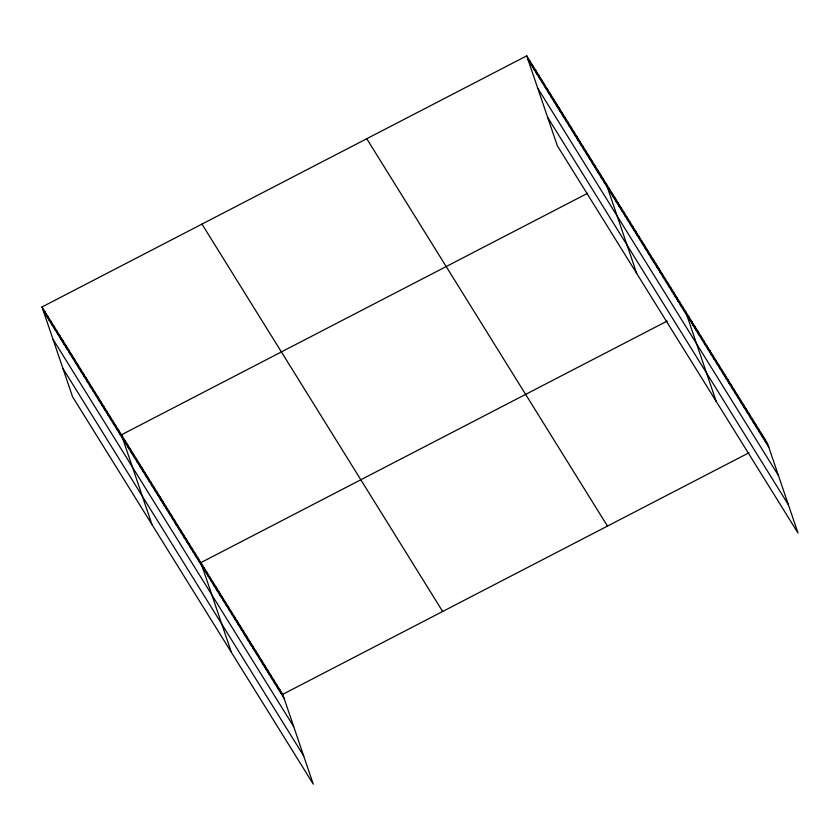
<?xml version="1.0" encoding="UTF-8"?>
<svg xmlns="http://www.w3.org/2000/svg" width="840" height="840" viewBox="0 0 840 840"><rect width="100%" height="100%" fill="white"/><g stroke="black" fill="none" stroke-linecap="round" stroke-linejoin="round"><path stroke-width="1.26" d="M42 306.978L282.713 694.344L313.278 784.15L72.576 396.784L42 306.978L526.722 55.849L767.424 443.216L798 533.022L557.288 145.656L526.722 55.849M587.696 193.242L121.433 434.805L152.009 524.611M667.128 321.08L200.865 562.643L231.441 652.438M282.713 694.344L748.976 452.781M528.066 59.819L768.779 447.185M537.716 88.148L778.418 475.514M547.649 117.327L788.361 504.693M366.765 138.726L607.467 526.092M201.957 224.102L442.669 611.478M43.355 310.947L284.056 698.313M52.994 339.266L293.706 726.631M62.927 368.456L303.639 755.822M764.4 438.344L765.744 442.312M761.365 433.461L762.72 437.43M758.331 428.589L759.686 432.558M755.307 423.707L756.651 427.675M752.273 418.834L753.627 422.793M749.238 413.952L750.593 417.921M746.214 409.07L747.558 413.038M743.179 404.197L744.534 408.167M740.145 399.315L741.5 403.284M737.121 394.443L738.465 398.412M734.087 389.56L735.441 393.53M731.052 384.689L732.407 388.647M728.028 379.806L729.372 383.775M724.994 374.934L726.348 378.893M721.959 370.052L723.314 374.02M718.935 365.169L720.279 369.138M715.9 360.297L717.245 364.266M712.866 355.415L714.221 359.383M709.832 350.543L711.186 354.501M706.808 345.66L708.151 349.629M703.773 340.788L705.127 344.747M700.739 335.906L702.093 339.875M697.715 331.023L699.058 334.992M694.68 326.151L696.034 330.12M691.646 321.269L693 325.238M688.622 316.397L689.966 320.366M685.587 311.514L716.163 401.32M682.647 306.779L683.991 310.748M679.707 302.043L681.051 306.012M676.756 297.308L678.111 301.276M673.817 292.582L675.171 296.541M670.876 287.847L672.231 291.806M667.937 283.112L669.28 287.081M664.997 278.376L666.341 282.345M662.057 273.641L663.4 277.61M659.106 268.905L660.461 272.874M656.166 264.17L657.521 268.139M653.226 259.434L654.581 263.403M650.286 254.698L651.63 258.668M647.346 249.963L648.69 253.932M644.396 245.238L645.75 249.197M641.456 240.503L642.81 244.461M638.516 235.767L639.87 239.726M635.575 231.032L636.92 235.001M632.635 226.296L633.98 230.265M629.685 221.56L631.04 225.53M626.745 216.825L628.1 220.794M623.805 212.09L625.159 216.059M620.865 207.354L622.209 211.323M617.925 202.619L619.269 206.588M614.975 197.883L616.329 201.852M612.034 193.158L613.389 197.117M609.095 188.422L610.449 192.381M606.154 183.687L636.72 273.483M603.215 178.952L604.558 182.921M600.264 174.216L601.619 178.185M597.324 169.481L598.678 173.45M594.384 164.745L595.739 168.714M591.444 160.01L592.799 163.978M588.504 155.274L589.848 159.243M585.564 150.538L586.908 154.508M582.614 145.814L583.968 149.772M579.674 141.078L581.028 145.036M576.734 136.343L578.088 140.311M573.794 131.607L575.138 135.576M570.853 126.871L572.198 130.84M567.903 122.136L569.258 126.105M564.963 117.401L566.317 121.37M562.023 112.665L563.377 116.634M559.083 107.93L560.427 111.898M556.143 103.194L557.487 107.163M553.192 98.469L554.547 102.427M550.252 93.734L551.607 97.692M547.312 88.998L548.667 92.957M544.373 84.263L545.716 88.232M541.433 79.527L542.776 83.496M538.482 74.792L539.837 78.761M535.542 70.056L536.897 74.025M532.602 65.321L533.957 69.29M529.662 60.585L531.017 64.554M279.678 689.462L281.032 693.431M276.644 684.59L277.998 688.558M273.619 679.707L274.964 683.676M270.585 674.835L271.94 678.804M267.55 669.952L268.905 673.922M264.526 665.081L265.87 669.039M261.492 660.198L262.847 664.167M258.458 655.316L259.812 659.284M255.434 650.444L256.778 654.413M252.399 645.561L253.754 649.53M249.365 640.689L250.719 644.658M246.341 635.807L247.684 639.775M243.306 630.934L244.65 634.893M240.272 626.052L241.626 630.021M237.248 621.18L238.591 625.139M234.213 616.298L235.557 620.267M231.178 611.415L232.533 615.384M228.144 606.543L229.499 610.512M225.12 601.661L226.464 605.63M222.085 596.788L223.44 600.747M219.051 591.906L220.406 595.875M216.027 587.034L217.371 590.993M212.993 582.151L214.347 586.121M209.958 577.269L211.312 581.238M206.934 572.397L208.278 576.366M203.9 567.514L205.254 571.484M197.925 557.907L199.28 561.876M194.985 553.172L196.34 557.141M192.045 548.436L193.389 552.405M189.105 543.7L190.449 547.67M186.155 538.965L187.509 542.934M183.215 534.23L184.569 538.199M180.275 529.494L181.629 533.463M177.334 524.759L178.678 528.728M174.395 520.034L175.739 523.992M171.444 515.298L172.798 519.256M168.504 510.562L169.859 514.531M165.564 505.827L166.918 509.796M162.624 501.092L163.968 505.06M159.684 496.356L161.028 500.325M156.734 491.62L158.088 495.59M153.793 486.885L155.148 490.854M150.853 482.15L152.208 486.119M147.913 477.414L149.258 481.383M144.974 472.689L146.317 476.648M142.034 467.954L143.378 471.912M139.083 463.218L140.438 467.187M136.143 458.483L137.498 462.452M133.203 453.747L134.558 457.716M130.263 449.012L131.607 452.981M127.323 444.276L128.667 448.245M124.373 439.541L125.727 443.51M118.492 430.07L119.847 434.038M115.552 425.344L116.897 429.303M112.613 420.609L113.957 424.568M109.662 415.874L111.017 419.832M106.722 411.138L108.077 415.107M103.782 406.403L105.136 410.372M100.842 401.667L102.186 405.636M97.902 396.931L99.246 400.901M94.952 392.196L96.306 396.165M92.011 387.461L93.366 391.43M89.072 382.725L90.426 386.694M86.132 377.99L87.476 381.959M83.192 373.264L84.536 377.223M80.241 368.529L81.596 372.488M77.301 363.794L78.656 367.762M74.361 359.058L75.716 363.027M71.421 354.322L72.776 358.292M68.481 349.587L69.825 353.556M65.541 344.852L66.885 348.82M62.59 340.116L63.945 344.085M59.651 335.381L61.005 339.35M56.711 330.645L58.065 334.614M53.771 325.92L55.115 329.879M50.831 321.185L52.175 325.143M47.88 316.449L49.235 320.418M44.94 311.714L46.295 315.683"/></g></svg>
